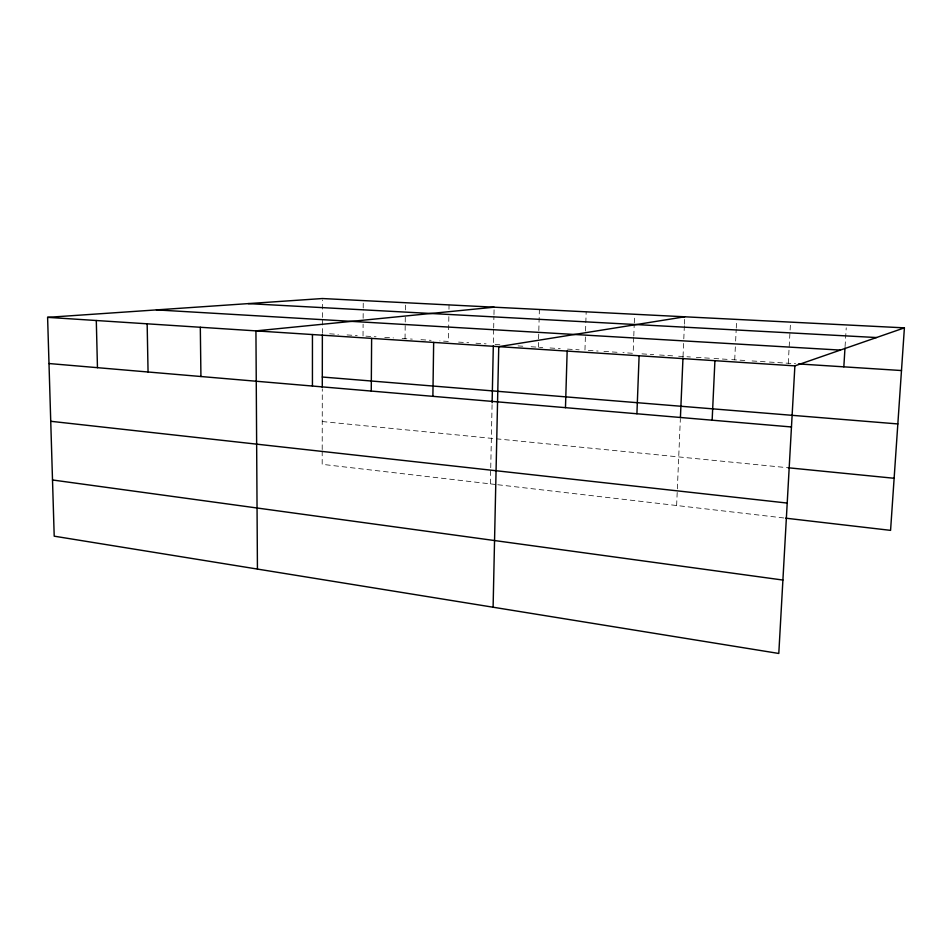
<?xml version="1.0" encoding="UTF-8"?>
<svg xmlns="http://www.w3.org/2000/svg" width="952" height="952" viewBox="0 0 952 952"><rect width="100%" height="100%" fill="white"/><g stroke="black" fill="none" stroke-linecap="round" stroke-linejoin="round"><path stroke-width="0.71" stroke-dasharray="4.76 3.57" d="M322.204 451.058L322.181 464.338L496.301 484.568M322.204 449.582L322.288 388.892M322.359 333.355L322.383 318.849M322.383 317.397L322.407 299.987M363.033 335.973L363.105 324.18M363.14 318.277L363.2 309.436M363.212 307.96L363.248 300.594M405.052 338.662L405.278 317.099M405.362 309.912L405.445 302.712M448.856 316.611L448.463 341.447L439.776 340.899M448.975 309.293L449.035 304.914M490.399 483.878L490.708 469.181M490.744 467.718L492.113 402.744M493.66 329.475L493.338 344.338L500.609 344.803M493.683 327.988L493.933 316.1M493.969 314.612L494.124 307.187M538.38 347.23L539.379 309.471M585.385 336.925L584.956 350.217L598.106 351.062M585.563 331.022L586.17 311.828M633.746 337.401L633.151 353.311L622.929 352.656M633.794 335.961L634.222 324.382M634.282 322.942L634.603 314.267M676.634 505.512L680.335 419.285M683.036 356.512L683.726 340.328M683.798 338.864L684.369 325.62M684.428 324.144L684.738 316.79M734.706 359.832L735.349 346.837M735.634 341.066L736.193 329.511M736.265 328.071L736.693 319.408M788.268 363.271L790.541 322.121M845.067 346.611L846.233 327.833M329.63 333.819L338.341 334.378M347.052 334.937L357.226 335.592M365.937 336.151L376.076 336.806M384.763 337.365L393.462 337.924M402.149 338.484L412.287 339.126M420.962 339.685L431.089 340.34M458.59 342.101L468.729 342.756M475.964 343.22L486.103 343.874M518.043 345.921L523.85 346.29M531.121 346.754L542.747 347.504M550.03 347.968L560.216 348.622M567.499 349.098L579.137 349.836M603.949 351.431L617.086 352.276M641.957 353.87L653.691 354.632M659.558 355.001L672.766 355.858M678.633 356.226L690.414 356.988M696.328 357.369L712.56 358.404M714.036 358.499L730.279 359.547M731.755 359.642L746.297 360.57M752.08 360.951L768.002 361.962M769.454 362.058L795.586 363.735M322.24 421.546L788.304 467.777M497.777 484.735L784.174 518.007"/><path stroke-width="1.43" d="M312.435 386.048L312.446 334.545M322.288 387.404L322.359 334.807M371.256 391.07L371.625 338.388M432.886 396.341L433.66 342.411M492.113 402.744L493.315 345.79M493.1 607.221L498.753 346.647L684.738 316.79M565.476 407.67L567.154 351.086M636.912 413.763L639.113 355.762M680.406 417.833L682.977 357.976M712.144 420.189L714.916 360.677M904.4 327.857L794.884 365.877L778.796 653.465L54.204 536.178L47.6 317.349L322.407 298.535L904.4 327.857L890.572 530.359L785.65 518.174M843.829 366.841L844.983 348.051M494.124 307.187L255.933 330.88L257.433 569.07M248.186 303.617L876.506 337.543M156.414 309.9L840.342 350.098M798.502 363.926L901.484 370.542M47.6 317.349L794.884 365.877M322.3 377.016L897.843 423.938M48.992 363.533L791.469 426.972M788.304 467.777L894.13 478.273M50.73 421.284L787.209 503.061M52.503 479.975L782.901 580.054M96.295 320.515L97.461 367.674M147.155 323.811L148.06 371.994M200.313 327.262L200.931 376.516"/></g></svg>
